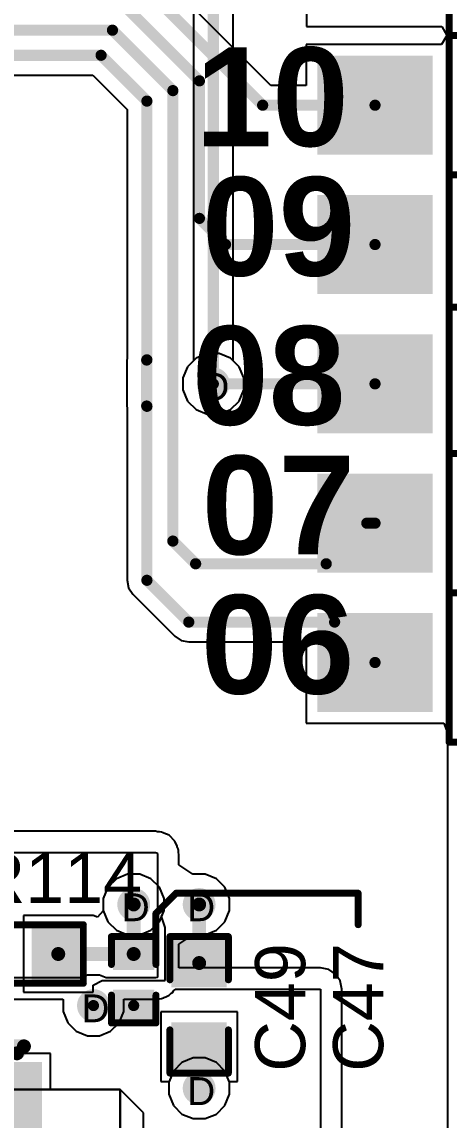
# Model space of a CAD drawing. Header units: inches. Extents: x -11 to 5428, y 0 to 5423.
# Drawn here: x 301.74 to 309.53, y 29.16 to 49.18 of the extents above; entities that cross this region are included whole.
import ezdxf

# ---------------------------------------------------------------- set-up
doc = ezdxf.new("R2010")
doc.units = ezdxf.units.IN
for name, color, linetype in [('Bottom Layer', 5, 'Continuous'), ('Drill Drawing', 1, 'Continuous'), ('GND', 16, 'Continuous'), ('Multi-Layer', 9, 'Continuous'), ('PWR', 76, 'Continuous'), ('Top Layer', 1, 'Continuous'), ('Top Overlay', 2, 'Continuous'), ('Top Paste', 8, 'Continuous'), ('Top Solder', 216, 'Continuous'), ('Via Holes', 16, 'Continuous')]:
    doc.layers.add(name, color=color, linetype=linetype)
doc.styles.add('Arial', font='', dxfattribs={"height": 0.2})
doc.styles.add('Arial_Bold', font='', dxfattribs={"height": 0.2})
doc.styles.get('Arial').set_extended_font_data('Arial')
doc.styles.get('Arial_Bold').set_extended_font_data('Arial', bold=True)

# ---------------------------------------------------------------- blocks, each defined once
blk = doc.blocks.new('C___0402_225')
at = {"layer": 'Top Layer'}
for points in [[(-0.698, -0.317), (-0.698, 0.318), (-0.241, 0.318), (-0.241, -0.317)], [(0.241, -0.317), (0.241, 0.318), (0.699, 0.318), (0.699, -0.317)]]:
    blk.add_hatch(color=1, dxfattribs=at).paths.add_polyline_path(points)
at = {"layer": 'Top Paste'}
for points in [[(-0.698, -0.317), (-0.698, 0.318), (-0.241, 0.318), (-0.241, -0.317)], [(0.241, -0.317), (0.241, 0.318), (0.699, 0.318), (0.699, -0.317)]]:
    blk.add_hatch(color=8, dxfattribs=at).paths.add_polyline_path(points)
at = {"layer": 'Top Solder'}
for points in [[(-0.758, -0.377), (-0.758, 0.378), (-0.181, 0.378), (-0.181, -0.377)], [(0.181, -0.377), (0.181, 0.378), (0.759, 0.378), (0.759, -0.377)]]:
    blk.add_hatch(color=216, dxfattribs=at).paths.add_polyline_path(points)
at = {"layer": 'Top Overlay'}
for points in [[(-0.787, 0.406, 0.127, 0.127, 0), (-0.279, 0.406, 0.127, 0.127, 0)], [(-0.787, 0.406, 0.127, 0.127, 0), (-0.787, -0.406, 0.127, 0.127, 0)], [(0.279, 0.406, 0.127, 0.127, 0), (0.787, 0.406, 0.127, 0.127, 0)], [(0.787, 0.406, 0.127, 0.127, 0), (0.787, -0.406, 0.127, 0.127, 0)], [(-0.787, -0.406, 0.127, 0.127, 0), (-0.279, -0.406, 0.127, 0.127, 0)], [(0.279, -0.406, 0.127, 0.127, 0), (0.787, -0.406, 0.127, 0.127, 0)]]:
    blk.add_lwpolyline(points, format="xyseb", dxfattribs=at)
for points in [[(-0.819, 0.406, 0.0635, 0.0635, 1), (-0.756, 0.406, 0.0635, 0.0635, 1)], [(-0.819, 0.406, 0.0635, 0.0635, 1), (-0.756, 0.406, 0.0635, 0.0635, 1)], [(-0.311, 0.406, 0.0635, 0.0635, 1), (-0.248, 0.406, 0.0635, 0.0635, 1)], [(0.248, 0.406, 0.0635, 0.0635, 1), (0.311, 0.406, 0.0635, 0.0635, 1)], [(0.756, 0.406, 0.0635, 0.0635, 1), (0.819, 0.406, 0.0635, 0.0635, 1)], [(0.756, 0.406, 0.0635, 0.0635, 1), (0.819, 0.406, 0.0635, 0.0635, 1)], [(-0.819, -0.406, 0.0635, 0.0635, 1), (-0.756, -0.406, 0.0635, 0.0635, 1)], [(-0.819, -0.406, 0.0635, 0.0635, 1), (-0.756, -0.406, 0.0635, 0.0635, 1)], [(-0.311, -0.406, 0.0635, 0.0635, 1), (-0.248, -0.406, 0.0635, 0.0635, 1)], [(0.248, -0.406, 0.0635, 0.0635, 1), (0.311, -0.406, 0.0635, 0.0635, 1)], [(0.756, -0.406, 0.0635, 0.0635, 1), (0.819, -0.406, 0.0635, 0.0635, 1)], [(0.756, -0.406, 0.0635, 0.0635, 1), (0.819, -0.406, 0.0635, 0.0635, 1)]]:
    blk.add_lwpolyline(points, format="xyseb", close=True, dxfattribs=at)
blk = doc.blocks.new('C___0603_227')
at = {"layer": 'Top Layer'}
for points in [[(-0.381, 0.444), (-0.381, -0.445), (-1.143, -0.445), (-1.143, 0.444)], [(1.143, 0.444), (1.143, -0.445), (0.381, -0.445), (0.381, 0.444)]]:
    blk.add_hatch(color=1, dxfattribs=at).paths.add_polyline_path(points)
at = {"layer": 'Top Paste'}
for points in [[(-0.381, 0.444), (-0.381, -0.445), (-1.143, -0.445), (-1.143, 0.444)], [(1.143, 0.444), (1.143, -0.445), (0.381, -0.445), (0.381, 0.444)]]:
    blk.add_hatch(color=8, dxfattribs=at).paths.add_polyline_path(points)
at = {"layer": 'Top Solder'}
for points in [[(-0.321, 0.504), (-0.321, -0.505), (-1.203, -0.505), (-1.203, 0.504)], [(1.203, 0.504), (1.203, -0.505), (0.321, -0.505), (0.321, 0.504)]]:
    blk.add_hatch(color=216, dxfattribs=at).paths.add_polyline_path(points)
at = {"layer": 'Top Overlay'}
for points in [[(-1.245, -0.533, 0.127, 0.127, 0), (-1.245, 0.533, 0.127, 0.127, 0)], [(-0.457, 0.533, 0.127, 0.127, 0), (-1.245, 0.533, 0.127, 0.127, 0)], [(1.245, 0.533, 0.127, 0.127, 0), (0.457, 0.533, 0.127, 0.127, 0)], [(1.245, -0.533, 0.127, 0.127, 0), (1.245, 0.533, 0.127, 0.127, 0)], [(-0.457, -0.533, 0.127, 0.127, 0), (-1.245, -0.533, 0.127, 0.127, 0)], [(1.245, -0.533, 0.127, 0.127, 0), (0.457, -0.533, 0.127, 0.127, 0)]]:
    blk.add_lwpolyline(points, format="xyseb", dxfattribs=at)
for points in [[(-1.276, 0.533, 0.0635, 0.0635, 1), (-1.213, 0.533, 0.0635, 0.0635, 1)], [(-1.276, 0.533, 0.0635, 0.0635, 1), (-1.213, 0.533, 0.0635, 0.0635, 1)], [(-0.489, 0.533, 0.0635, 0.0635, 1), (-0.425, 0.533, 0.0635, 0.0635, 1)], [(0.425, 0.533, 0.0635, 0.0635, 1), (0.489, 0.533, 0.0635, 0.0635, 1)], [(1.213, 0.533, 0.0635, 0.0635, 1), (1.276, 0.533, 0.0635, 0.0635, 1)], [(1.213, 0.533, 0.0635, 0.0635, 1), (1.276, 0.533, 0.0635, 0.0635, 1)], [(-1.276, -0.533, 0.0635, 0.0635, 1), (-1.213, -0.533, 0.0635, 0.0635, 1)], [(-1.276, -0.533, 0.0635, 0.0635, 1), (-1.213, -0.533, 0.0635, 0.0635, 1)], [(-0.489, -0.533, 0.0635, 0.0635, 1), (-0.425, -0.533, 0.0635, 0.0635, 1)], [(0.425, -0.533, 0.0635, 0.0635, 1), (0.489, -0.533, 0.0635, 0.0635, 1)], [(1.213, -0.533, 0.0635, 0.0635, 1), (1.276, -0.533, 0.0635, 0.0635, 1)], [(1.213, -0.533, 0.0635, 0.0635, 1), (1.276, -0.533, 0.0635, 0.0635, 1)]]:
    blk.add_lwpolyline(points, format="xyseb", close=True, dxfattribs=at)
blk = doc.blocks.new('R___0603_236')
at = {"layer": 'Top Layer'}
for points in [[(-0.381, 0.444), (-0.381, -0.445), (-1.143, -0.445), (-1.143, 0.444)], [(1.143, 0.444), (1.143, -0.445), (0.381, -0.445), (0.381, 0.444)]]:
    blk.add_hatch(color=1, dxfattribs=at).paths.add_polyline_path(points)
at = {"layer": 'Top Paste'}
for points in [[(-0.381, 0.444), (-0.381, -0.445), (-1.143, -0.445), (-1.143, 0.444)], [(1.143, 0.444), (1.143, -0.445), (0.381, -0.445), (0.381, 0.444)]]:
    blk.add_hatch(color=8, dxfattribs=at).paths.add_polyline_path(points)
at = {"layer": 'Top Solder'}
for points in [[(-0.279, 0.546), (-0.279, -0.546), (-1.245, -0.546), (-1.245, 0.546)], [(1.245, 0.546), (1.245, -0.546), (0.279, -0.546), (0.279, 0.546)]]:
    blk.add_hatch(color=216, dxfattribs=at).paths.add_polyline_path(points)
at = {"layer": 'Top Overlay'}
for points in [[(1.219, 0.533, 0.127, 0.127, 0), (-1.219, 0.533, 0.127, 0.127, 0)], [(-1.219, 0.533, 0.127, 0.127, 0), (-1.219, -0.533, 0.127, 0.127, 0)], [(1.219, 0.533, 0.127, 0.127, 0), (1.219, -0.533, 0.127, 0.127, 0)], [(1.219, -0.533, 0.127, 0.127, 0), (-1.219, -0.533, 0.127, 0.127, 0)]]:
    blk.add_lwpolyline(points, format="xyseb", dxfattribs=at)
for points in [[(-1.251, 0.533, 0.0635, 0.0635, 1), (-1.187, 0.533, 0.0635, 0.0635, 1)], [(-1.251, 0.533, 0.0635, 0.0635, 1), (-1.187, 0.533, 0.0635, 0.0635, 1)], [(1.187, 0.533, 0.0635, 0.0635, 1), (1.251, 0.533, 0.0635, 0.0635, 1)], [(1.187, 0.533, 0.0635, 0.0635, 1), (1.251, 0.533, 0.0635, 0.0635, 1)], [(-1.251, -0.533, 0.0635, 0.0635, 1), (-1.187, -0.533, 0.0635, 0.0635, 1)], [(-1.251, -0.533, 0.0635, 0.0635, 1), (-1.187, -0.533, 0.0635, 0.0635, 1)], [(1.187, -0.533, 0.0635, 0.0635, 1), (1.251, -0.533, 0.0635, 0.0635, 1)], [(1.187, -0.533, 0.0635, 0.0635, 1), (1.251, -0.533, 0.0635, 0.0635, 1)]]:
    blk.add_lwpolyline(points, format="xyseb", close=True, dxfattribs=at)
blk = doc.blocks.new('H1102NLT_243')
at = {"layer": 'Top Layer'}
blk.add_hatch(color=1, dxfattribs=at).paths.add_polyline_path([(-5.1, 4.825), (-3.43, 4.825), (-3.43, 4.065), (-5.1, 4.065)])
at = {"layer": 'Top Paste'}
blk.add_hatch(color=8, dxfattribs=at).paths.add_polyline_path([(-5.1, 4.825), (-3.43, 4.825), (-3.43, 4.065), (-5.1, 4.065)])
at = {"layer": 'Top Solder'}
blk.add_hatch(color=216, dxfattribs=at).paths.add_polyline_path([(-5.202, 4.927), (-3.328, 4.927), (-3.328, 3.963), (-5.202, 3.963)])
at = {"layer": 'Top Overlay'}
for points in [[(-5.484, 4.343, 0.254, 0.254, 0), (-5.484, 4.597, 0.254, 0.254, 0)], [(-5.357, 4.47, 0.254, 0.254, 0), (-5.484, 4.597, 0.254, 0.254, 0)], [(-5.484, 4.343, 0.254, 0.254, 0), (-5.357, 4.47, 0.254, 0.254, 0)]]:
    blk.add_lwpolyline(points, format="xyseb", dxfattribs=at)
for points in [[(-5.548, 4.597, 0.127, 0.127, 1), (-5.421, 4.597, 0.127, 0.127, 1)], [(-5.548, 4.597, 0.127, 0.127, 1), (-5.421, 4.597, 0.127, 0.127, 1)], [(-5.421, 4.47, 0.127, 0.127, 1), (-5.294, 4.47, 0.127, 0.127, 1)], [(-5.421, 4.47, 0.127, 0.127, 1), (-5.294, 4.47, 0.127, 0.127, 1)]]:
    blk.add_lwpolyline(points, format="xyseb", close=True, dxfattribs=at)
blk = doc.blocks.new('DSIC07LS_P_647')
at = {"layer": 'Top Layer'}
for points in [[(-8.47, 5.45), (-6.77, 5.45), (-6.77, 3.45), (-8.47, 3.45)], [(-5.93, 5.45), (-4.23, 5.45), (-4.23, 3.45), (-5.93, 3.45)], [(-3.39, 5.45), (-1.69, 5.45), (-1.69, 3.45), (-3.39, 3.45)], [(-0.85, 5.45), (0.85, 5.45), (0.85, 3.45), (-0.85, 3.45)], [(1.69, 5.45), (3.39, 5.45), (3.39, 3.45), (1.69, 3.45)]]:
    blk.add_hatch(color=1, dxfattribs=at).paths.add_polyline_path(points)
at = {"layer": 'Top Paste'}
for points in [[(-8.47, 5.45), (-6.77, 5.45), (-6.77, 3.45), (-8.47, 3.45)], [(-5.93, 5.45), (-4.23, 5.45), (-4.23, 3.45), (-5.93, 3.45)], [(-3.39, 5.45), (-1.69, 5.45), (-1.69, 3.45), (-3.39, 3.45)], [(-0.85, 5.45), (0.85, 5.45), (0.85, 3.45), (-0.85, 3.45)], [(1.69, 5.45), (3.39, 5.45), (3.39, 3.45), (1.69, 3.45)]]:
    blk.add_hatch(color=8, dxfattribs=at).paths.add_polyline_path(points)
at = {"layer": 'Top Solder'}
for points in [[(-8.521, 5.501), (-6.719, 5.501), (-6.719, 3.399), (-8.521, 3.399)], [(-5.981, 5.501), (-4.179, 5.501), (-4.179, 3.399), (-5.981, 3.399)], [(-3.441, 5.501), (-1.639, 5.501), (-1.639, 3.399), (-3.441, 3.399)], [(-0.901, 5.501), (0.901, 5.501), (0.901, 3.399), (-0.901, 3.399)], [(1.639, 5.501), (3.441, 5.501), (3.441, 3.399), (1.639, 3.399)]]:
    blk.add_hatch(color=216, dxfattribs=at).paths.add_polyline_path(points)
at = {"layer": 'Top Overlay'}
for points in [[(-9.07, 3.1, 0.127, 0.127, 0), (-9.07, -3.1, 0.127, 0.127, 0)], [(-9.068, 3.1, 0.127, 0.127, 0), (9.068, 3.1, 0.127, 0.127, 0)], [(-6.35, 3.1, 0.127, 0.127, 0), (-6.35, -3.1, 0.127, 0.127, 0)], [(-3.81, 3.1, 0.127, 0.127, 0), (-3.81, -3.1, 0.127, 0.127, 0)], [(-1.143, 3.1, 0.127, 0.127, 0), (-1.143, -3.1, 0.127, 0.127, 0)], [(1.27, 3.1, 0.127, 0.127, 0), (1.27, -3.1, 0.127, 0.127, 0)], [(3.81, 3.1, 0.127, 0.127, 0), (3.81, -3.1, 0.127, 0.127, 0)]]:
    blk.add_lwpolyline(points, format="xyseb", dxfattribs=at)
for points in [[(-9.102, 3.1, 0.0635, 0.0635, 1), (-9.038, 3.1, 0.0635, 0.0635, 1)], [(-9.1, 3.1, 0.0635, 0.0635, 1), (-9.036, 3.1, 0.0635, 0.0635, 1)], [(-6.382, 3.1, 0.0635, 0.0635, 1), (-6.318, 3.1, 0.0635, 0.0635, 1)], [(-3.842, 3.1, 0.0635, 0.0635, 1), (-3.778, 3.1, 0.0635, 0.0635, 1)], [(-1.175, 3.1, 0.0635, 0.0635, 1), (-1.111, 3.1, 0.0635, 0.0635, 1)], [(1.238, 3.1, 0.0635, 0.0635, 1), (1.302, 3.1, 0.0635, 0.0635, 1)], [(3.778, 3.1, 0.0635, 0.0635, 1), (3.842, 3.1, 0.0635, 0.0635, 1)]]:
    blk.add_lwpolyline(points, format="xyseb", close=True, dxfattribs=at)

msp = doc.modelspace()

# ---------------------------------------------------------------- hatches: boundary and pattern name
at = {"layer": 'Bottom Layer'}
h = msp.add_hatch(color=5, dxfattribs=at)
edge = h.paths.add_edge_path()
edge.add_arc((305.232, 42.581), 0.3, 0, 360)
h = msp.add_hatch(color=5, dxfattribs=at)
edge = h.paths.add_edge_path()
edge.add_arc((303.781, 33.09), 0.3, 0, 360)
h = msp.add_hatch(color=5, dxfattribs=at)
edge = h.paths.add_edge_path()
edge.add_arc((304.974, 33.09), 0.3, 0, 360)
h = msp.add_hatch(color=5, dxfattribs=at)
edge = h.paths.add_edge_path()
edge.add_arc((303.047, 31.247), 0.3, 0, 360)
h = msp.add_hatch(color=5, dxfattribs=at)
edge = h.paths.add_edge_path()
edge.add_arc((304.974, 29.739), 0.3, 0, 360)
at = {"layer": 'GND'}
h = msp.add_hatch(color=16, dxfattribs=at)
edge = h.paths.add_edge_path()
edge.add_arc((305.232, 42.581), 0.3, 0, 360)
h = msp.add_hatch(color=16, dxfattribs=at)
edge = h.paths.add_edge_path()
edge.add_arc((303.781, 33.09), 0.3, 0, 360)
h = msp.add_hatch(color=16, dxfattribs=at)
edge = h.paths.add_edge_path()
edge.add_arc((304.974, 33.09), 0.3, 0, 360)
h = msp.add_hatch(color=16, dxfattribs=at)
edge = h.paths.add_edge_path()
edge.add_arc((303.047, 31.247), 0.3, 0, 360)
h = msp.add_hatch(color=16, dxfattribs=at)
edge = h.paths.add_edge_path()
edge.add_arc((304.974, 29.739), 0.3, 0, 360)
at = {"layer": 'PWR'}
h = msp.add_hatch(color=76, dxfattribs=at)
edge = h.paths.add_edge_path()
edge.add_arc((305.232, 42.581), 0.3, 0, 360)
h = msp.add_hatch(color=76, dxfattribs=at)
edge = h.paths.add_edge_path()
edge.add_arc((303.781, 33.09), 0.3, 0, 360)
h = msp.add_hatch(color=76, dxfattribs=at)
edge = h.paths.add_edge_path()
edge.add_arc((304.974, 33.09), 0.3, 0, 360)
h = msp.add_hatch(color=76, dxfattribs=at)
edge = h.paths.add_edge_path()
edge.add_arc((303.047, 31.247), 0.3, 0, 360)
h = msp.add_hatch(color=76, dxfattribs=at)
edge = h.paths.add_edge_path()
edge.add_arc((304.974, 29.739), 0.3, 0, 360)
at = {"layer": 'Top Layer'}
h = msp.add_hatch(color=1, dxfattribs=at)
edge = h.paths.add_edge_path()
edge.add_arc((305.232, 42.581), 0.3, 0, 360)
h = msp.add_hatch(color=1, dxfattribs=at)
edge = h.paths.add_edge_path()
edge.add_arc((303.781, 33.09), 0.3, 0, 360)
h = msp.add_hatch(color=1, dxfattribs=at)
edge = h.paths.add_edge_path()
edge.add_arc((304.974, 33.09), 0.3, 0, 360)
h = msp.add_hatch(color=1, dxfattribs=at)
edge = h.paths.add_edge_path()
edge.add_arc((303.047, 31.247), 0.3, 0, 360)
h = msp.add_hatch(color=1, dxfattribs=at)
edge = h.paths.add_edge_path()
edge.add_arc((304.974, 29.739), 0.3, 0, 360)
at = {"layer": 'Via Holes'}
h = msp.add_hatch(color=7, dxfattribs=at)
edge = h.paths.add_edge_path()
edge.add_arc((305.232, 42.581), 0.15, 0, 360)
h = msp.add_hatch(color=7, dxfattribs=at)
edge = h.paths.add_edge_path()
edge.add_arc((303.781, 33.09), 0.15, 0, 360)
h = msp.add_hatch(color=7, dxfattribs=at)
edge = h.paths.add_edge_path()
edge.add_arc((304.974, 33.09), 0.15, 0, 360)
h = msp.add_hatch(color=7, dxfattribs=at)
edge = h.paths.add_edge_path()
edge.add_arc((303.047, 31.247), 0.15, 0, 360)
h = msp.add_hatch(color=7, dxfattribs=at)
edge = h.paths.add_edge_path()
edge.add_arc((304.974, 29.739), 0.15, 0, 360)

# ---------------------------------------------------------------- linework, layer by layer
at = {"layer": 'Bottom Layer'}
for p, q in [((304.869, 53.469), (304.869, 43.002)), ((305.594, 43.002), (305.594, 49.531)), ((304.762, 42.894), (304.678, 42.691)), ((304.869, 43.002), (304.762, 42.894)), ((305.701, 42.894), (305.594, 43.002)), ((305.786, 42.691), (305.701, 42.894)), ((304.678, 42.691), (304.678, 42.47)), ((305.786, 42.47), (305.786, 42.691)), ((304.678, 42.47), (304.762, 42.267)), ((305.701, 42.267), (305.786, 42.47)), ((304.762, 42.267), (304.918, 42.111)), ((305.546, 42.111), (305.701, 42.267)), ((304.918, 42.111), (305.122, 42.027)), ((305.342, 42.027), (305.546, 42.111)), ((305.122, 42.027), (305.342, 42.027)), ((303.67, 33.644), (303.467, 33.559)), ((303.891, 33.644), (303.67, 33.644)), ((304.094, 33.559), (303.891, 33.644)), ((303.467, 33.559), (303.311, 33.404)), ((304.25, 33.404), (304.094, 33.559)), ((303.311, 33.404), (303.227, 33.2)), ((304.335, 33.2), (304.25, 33.404)), ((303.227, 33.2), (303.227, 32.98)), ((304.335, 32.98), (304.335, 33.2)), ((303.227, 32.98), (303.311, 32.776)), ((304.25, 32.776), (304.335, 32.98)), ((303.311, 32.776), (303.467, 32.62)), ((304.094, 32.62), (304.25, 32.776)), ((303.467, 32.62), (303.67, 32.536)), ((303.67, 32.536), (303.891, 32.536)), ((303.891, 32.536), (304.094, 32.62)), ((304.864, 30.293), (304.661, 30.209)), ((305.085, 30.293), (304.864, 30.293)), ((305.288, 30.209), (305.085, 30.293)), ((304.505, 30.053), (304.42, 29.849)), ((304.661, 30.209), (304.505, 30.053)), ((305.444, 30.053), (305.288, 30.209)), ((305.528, 29.849), (305.444, 30.053)), ((304.42, 29.849), (304.42, 29.629)), ((305.528, 29.629), (305.528, 29.849)), ((303.533, 29.718), (301.006, 29.718)), ((303.533, 20.32), (303.533, 29.718)), ((304.42, 29.629), (304.505, 29.425)), ((305.444, 29.425), (305.528, 29.629)), ((304.505, 29.425), (304.661, 29.27)), ((304.661, 29.27), (304.864, 29.185)), ((305.085, 29.185), (305.288, 29.27)), ((305.288, 29.27), (305.444, 29.425)), ((304.864, 29.185), (305.085, 29.185))]:
    msp.add_line(p, q, dxfattribs=at)
msp.add_lwpolyline([(305.232, 42.581, 0.203, 0.203, 0), (305.232, 53.619, 0.203, 0.203, 0)], format="xyseb", dxfattribs=at)
msp.add_lwpolyline([(305.181, 42.581, 0.102, 0.102, 1), (305.283, 42.581, 0.102, 0.102, 1)], format="xyseb", close=True, dxfattribs=at)
at = {"layer": 'GND'}
for p, q in [((304.918, 43.05), (304.762, 42.894)), ((305.122, 43.135), (304.918, 43.05)), ((305.342, 43.135), (305.122, 43.135)), ((305.546, 43.05), (305.342, 43.135)), ((305.701, 42.894), (305.546, 43.05)), ((304.762, 42.894), (304.678, 42.691)), ((305.786, 42.691), (305.701, 42.894)), ((304.678, 42.691), (304.678, 42.47)), ((305.786, 42.47), (305.786, 42.691)), ((304.678, 42.47), (304.762, 42.267)), ((305.701, 42.267), (305.786, 42.47)), ((304.762, 42.267), (304.918, 42.111)), ((305.546, 42.111), (305.701, 42.267)), ((304.918, 42.111), (305.122, 42.027)), ((305.342, 42.027), (305.546, 42.111)), ((305.122, 42.027), (305.342, 42.027)), ((303.67, 33.644), (303.467, 33.559)), ((303.891, 33.644), (303.67, 33.644)), ((304.094, 33.559), (303.891, 33.644)), ((303.467, 33.559), (303.311, 33.404)), ((304.25, 33.404), (304.094, 33.559)), ((303.311, 33.404), (303.227, 33.2)), ((304.335, 33.2), (304.25, 33.404)), ((303.227, 33.2), (303.227, 32.98)), ((304.335, 32.98), (304.335, 33.2)), ((303.227, 32.98), (303.311, 32.776)), ((304.25, 32.776), (304.335, 32.98)), ((303.311, 32.776), (303.467, 32.62)), ((304.094, 32.62), (304.25, 32.776)), ((303.467, 32.62), (303.67, 32.536)), ((303.67, 32.536), (303.891, 32.536)), ((303.891, 32.536), (304.094, 32.62)), ((304.864, 30.293), (304.661, 30.209)), ((305.085, 30.293), (304.864, 30.293)), ((305.288, 30.209), (305.085, 30.293)), ((304.505, 30.053), (304.42, 29.849)), ((304.661, 30.209), (304.505, 30.053)), ((305.444, 30.053), (305.288, 30.209)), ((305.528, 29.849), (305.444, 30.053)), ((304.42, 29.849), (304.42, 29.629)), ((305.528, 29.629), (305.528, 29.849)), ((303.533, 29.718), (301.066, 29.718)), ((303.533, 20.32), (303.533, 29.718)), ((304.42, 29.629), (304.505, 29.425)), ((305.444, 29.425), (305.528, 29.629)), ((304.505, 29.425), (304.661, 29.27)), ((304.661, 29.27), (304.864, 29.185)), ((305.085, 29.185), (305.288, 29.27)), ((305.288, 29.27), (305.444, 29.425)), ((304.864, 29.185), (305.085, 29.185))]:
    msp.add_line(p, q, dxfattribs=at)
at = {"layer": 'Multi-Layer'}
for p, q in [((290.833, 29.718), (303.533, 29.718)), ((303.533, 29.718), (303.533, 20.32))]:
    msp.add_line(p, q, dxfattribs=at)
at = {"layer": 'PWR'}
for p, q in [((304.918, 43.05), (304.762, 42.894)), ((305.122, 43.135), (304.918, 43.05)), ((305.342, 43.135), (305.122, 43.135)), ((305.546, 43.05), (305.342, 43.135)), ((305.701, 42.894), (305.546, 43.05)), ((304.762, 42.894), (304.678, 42.691)), ((305.786, 42.691), (305.701, 42.894)), ((304.678, 42.691), (304.678, 42.47)), ((305.786, 42.47), (305.786, 42.691)), ((304.678, 42.47), (304.762, 42.267)), ((305.701, 42.267), (305.786, 42.47)), ((304.762, 42.267), (304.918, 42.111)), ((305.546, 42.111), (305.701, 42.267)), ((304.918, 42.111), (305.122, 42.027)), ((305.342, 42.027), (305.546, 42.111)), ((305.122, 42.027), (305.342, 42.027)), ((304.178, 34.424), (297.404, 34.424)), ((304.215, 34.417), (304.178, 34.424)), ((304.253, 34.417), (304.215, 34.417)), ((304.285, 34.411), (304.253, 34.417)), ((304.321, 34.396), (304.285, 34.411)), ((304.326, 34.395), (304.321, 34.396)), ((304.331, 34.392), (304.326, 34.395)), ((304.425, 34.353), (304.331, 34.392)), ((304.532, 34.245), (304.425, 34.353)), ((304.425, 34.353), (304.425, 34.353)), ((304.572, 34.151), (304.532, 34.245)), ((304.532, 34.245), (304.532, 34.245)), ((297.404, 34.036), (304.178, 34.036)), ((304.178, 34.036), (304.209, 34.03)), ((304.575, 34.146), (304.572, 34.151)), ((304.576, 34.141), (304.575, 34.146)), ((304.59, 34.105), (304.576, 34.141)), ((304.597, 34.074), (304.59, 34.105)), ((304.597, 34.035), (304.597, 34.074)), ((304.604, 33.998), (304.597, 34.035)), ((304.209, 34.03), (304.216, 33.998)), ((304.216, 33.998), (304.216, 31.763)), ((304.604, 33.811), (304.604, 33.998)), ((304.858, 33.641), (304.604, 33.811)), ((304.864, 33.644), (304.858, 33.641)), ((305.085, 33.644), (304.864, 33.644)), ((305.288, 33.559), (305.085, 33.644)), ((305.444, 33.404), (305.288, 33.559)), ((305.528, 33.2), (305.444, 33.404)), ((305.528, 32.98), (305.528, 33.2)), ((305.444, 32.776), (305.528, 32.98)), ((305.288, 32.62), (305.444, 32.776)), ((304.604, 32.369), (304.858, 32.538)), ((304.858, 32.538), (304.864, 32.536)), ((304.864, 32.536), (305.085, 32.536)), ((305.085, 32.536), (305.288, 32.62)), ((304.604, 31.935), (304.604, 32.369)), ((307.188, 31.935), (304.604, 31.935)), ((307.336, 31.906), (307.188, 31.935)), ((307.462, 31.821), (307.336, 31.906)), ((302.813, 31.75), (297.404, 31.75)), ((302.937, 31.801), (302.813, 31.75)), ((303.158, 31.801), (302.937, 31.801)), ((303.282, 31.75), (303.158, 31.801)), ((304.178, 31.75), (303.282, 31.75)), ((304.211, 31.757), (304.178, 31.75)), ((304.215, 31.763), (304.211, 31.757)), ((304.216, 31.763), (304.215, 31.763)), ((307.547, 31.695), (307.462, 31.821)), ((307.576, 31.547), (307.547, 31.695)), ((304.379, 31.414), (304.427, 31.434)), ((304.427, 31.434), (304.464, 31.471)), ((304.427, 31.434), (304.427, 31.434)), ((304.427, 31.434), (304.427, 31.434)), ((304.464, 31.471), (304.49, 31.488)), ((304.49, 31.488), (304.508, 31.514)), ((304.49, 31.488), (304.49, 31.488)), ((304.508, 31.514), (304.534, 31.541)), ((304.534, 31.541), (304.538, 31.547)), ((304.538, 31.547), (304.538, 31.547)), ((304.538, 31.547), (307.188, 31.547)), ((307.188, 31.547), (307.188, 24.137)), ((307.576, 24.137), (307.576, 31.547)), ((297.404, 31.362), (302.491, 31.362)), ((302.491, 31.362), (302.493, 31.358)), ((302.493, 31.358), (302.493, 31.137)), ((303.601, 31.358), (303.604, 31.362)), ((303.601, 31.137), (303.601, 31.358)), ((303.604, 31.362), (304.178, 31.362)), ((304.178, 31.362), (304.215, 31.369)), ((304.215, 31.369), (304.253, 31.369)), ((304.253, 31.369), (304.287, 31.376)), ((304.287, 31.376), (304.322, 31.39)), ((304.322, 31.39), (304.326, 31.391)), ((304.326, 31.391), (304.329, 31.393)), ((304.329, 31.393), (304.346, 31.4)), ((304.346, 31.4), (304.364, 31.404)), ((304.364, 31.404), (304.379, 31.414)), ((302.493, 31.137), (302.578, 30.934)), ((303.517, 30.934), (303.601, 31.137)), ((302.578, 30.934), (302.734, 30.778)), ((303.361, 30.778), (303.517, 30.934)), ((302.734, 30.778), (302.937, 30.693)), ((302.937, 30.693), (303.158, 30.693)), ((303.158, 30.693), (303.361, 30.778)), ((303.533, 29.718), (290.833, 29.718)), ((303.962, 29.289), (303.533, 29.718)), ((303.962, 24.137), (303.962, 29.289))]:
    msp.add_line(p, q, dxfattribs=at)
at = {"layer": 'Top Layer'}
for p, q in [((306.282, 48.023), (304.046, 50.259)), ((306.932, 49.828), (306.932, 49.097)), ((306.932, 49.097), (309.4, 49.097)), ((309.4, 49.097), (309.487, 48.93)), ((309.487, 48.93), (309.392, 48.765)), ((309.301, 48.765), (306.927, 48.765)), ((306.927, 48.765), (306.927, 48.023)), ((309.392, 48.765), (309.301, 48.765)), ((294.592, 48.209), (303.036, 48.209)), ((303.036, 48.209), (303.66, 47.585)), ((306.927, 48.023), (306.282, 48.023)), ((303.66, 47.585), (303.66, 43.039)), ((303.66, 43.039), (303.655, 43.015)), ((303.655, 43.015), (303.655, 43.015)), ((303.655, 43.015), (303.655, 42.177)), ((303.655, 42.177), (303.655, 42.177)), ((303.655, 42.177), (303.66, 42.153)), ((303.66, 42.153), (303.66, 39)), ((303.66, 39), (303.66, 39)), ((303.66, 39), (303.687, 38.862)), ((303.687, 38.862), (303.766, 38.744)), ((303.766, 38.744), (304.529, 37.981)), ((304.529, 37.981), (304.529, 37.981)), ((304.529, 37.981), (304.646, 37.903)), ((304.646, 37.903), (304.785, 37.875)), ((304.785, 37.875), (306.927, 37.875)), ((306.927, 37.875), (306.927, 36.397)), ((306.927, 36.397), (309.301, 36.397)), ((309.301, 36.397), (309.435, 36.397)), ((309.435, 36.397), (309.504, 36.222)), ((309.504, 36.222), (309.504, 17.61)), ((303.67, 33.644), (303.467, 33.559)), ((303.891, 33.644), (303.67, 33.644)), ((304.094, 33.559), (303.891, 33.644)), ((303.467, 33.559), (303.311, 33.404)), ((304.25, 33.404), (304.094, 33.559)), ((303.311, 33.404), (303.227, 33.2)), ((304.335, 33.2), (304.25, 33.404)), ((303.227, 33.2), (303.227, 32.991)), ((304.335, 32.98), (304.335, 33.2)), ((303.041, 32.886), (301.771, 32.886)), ((301.771, 32.886), (301.771, 31.489)), ((303.12, 32.859), (303.041, 32.886)), ((303.041, 32.886), (303.041, 32.886)), ((303.223, 32.976), (303.12, 32.859)), ((303.227, 32.991), (303.223, 32.976)), ((304.29, 32.873), (304.335, 32.98)), ((304.352, 32.67), (304.29, 32.873)), ((304.352, 31.705), (304.352, 32.67)), ((304.352, 32.67), (304.352, 32.67)), ((303.041, 31.62), (303.209, 31.705)), ((303.209, 31.705), (304.352, 31.705)), ((301.771, 31.489), (303.041, 31.489)), ((303.041, 31.489), (303.041, 31.62)), ((305.673, 31.133), (304.276, 31.133)), ((304.276, 31.133), (304.276, 29.863)), ((305.673, 29.863), (305.673, 31.133)), ((302.262, 30.373), (301.488, 30.373)), ((302.262, 29.718), (302.262, 30.373)), ((304.276, 29.863), (304.411, 29.863)), ((304.411, 29.863), (304.42, 29.849)), ((304.42, 29.849), (304.42, 29.629)), ((305.528, 29.849), (305.538, 29.863)), ((305.528, 29.629), (305.528, 29.849)), ((305.538, 29.863), (305.673, 29.863)), ((303.533, 29.718), (302.262, 29.718)), ((303.533, 20.32), (303.533, 29.718)), ((304.42, 29.629), (304.505, 29.425)), ((305.444, 29.425), (305.528, 29.629)), ((304.505, 29.425), (304.661, 29.27)), ((304.661, 29.27), (304.864, 29.185)), ((305.085, 29.185), (305.288, 29.27)), ((305.288, 29.27), (305.444, 29.425)), ((304.864, 29.185), (305.085, 29.185))]:
    msp.add_line(p, q, dxfattribs=at)
for points in [[(303.79, 50.003, 0.203, 0.203, 0), (306.132, 47.661, 0.203, 0.203, 0)], [(303.591, 49.493, 0.203, 0.203, 0), (304.979, 48.105, 0.203, 0.203, 0)], [(293.62, 49.028, 0.203, 0.203, 0), (303.394, 49.028, 0.203, 0.203, 0)], [(303.394, 49.028, 0.203, 0.203, 0), (304.495, 47.927, 0.203, 0.203, 0)], [(293.772, 48.571, 0.203, 0.203, 0), (303.186, 48.571, 0.203, 0.203, 0)], [(303.186, 48.571, 0.203, 0.203, 0), (304.022, 47.736, 0.203, 0.203, 0)], [(304.979, 45.598, 0.203, 0.203, 0), (304.979, 48.105, 0.203, 0.203, 0)], [(304.495, 39.715, 0.203, 0.203, 0), (304.495, 47.927, 0.203, 0.203, 0)], [(304.022, 43.019, 0.203, 0.203, 0), (304.022, 47.736, 0.203, 0.203, 0)], [(306.132, 47.661, 0.203, 0.203, 0), (308.181, 47.661, 0.203, 0.203, 0)], [(304.979, 45.598, 0.203, 0.203, 0), (305.456, 45.121, 0.203, 0.203, 0)], [(305.456, 45.121, 0.203, 0.203, 0), (308.181, 45.121, 0.203, 0.203, 0)], [(304.017, 43.015, 0.203, 0.203, 0), (304.022, 43.019, 0.203, 0.203, 0)], [(304.017, 42.177, 0.203, 0.203, 0), (304.017, 43.015, 0.203, 0.203, 0)], [(305.232, 42.581, 0.203, 0.203, 0), (308.181, 42.581, 0.203, 0.203, 0)], [(304.017, 42.177, 0.203, 0.203, 0), (304.022, 42.172, 0.203, 0.203, 0)], [(304.022, 39, 0.203, 0.203, 0), (304.022, 42.172, 0.203, 0.203, 0)], [(307.291, 39.301, 0.203, 0.203, 0), (308.031, 40.041, 0.203, 0.203, 0)], [(308.031, 40.041, 0.203, 0.203, 0), (308.181, 40.041, 0.203, 0.203, 0)], [(304.495, 39.715, 0.203, 0.203, 0), (304.91, 39.301, 0.203, 0.203, 0)], [(304.91, 39.301, 0.203, 0.203, 0), (307.291, 39.301, 0.203, 0.203, 0)], [(304.022, 39, 0.203, 0.203, 0), (304.785, 38.238, 0.203, 0.203, 0)], [(304.785, 38.238, 0.203, 0.203, 0), (307.444, 38.238, 0.203, 0.203, 0)], [(307.444, 38.238, 0.203, 0.203, 0), (308.181, 37.501, 0.203, 0.203, 0)], [(303.781, 32.187, 0.254, 0.254, 0), (303.781, 33.09, 0.254, 0.254, 0)], [(304.974, 32.022, 0.254, 0.254, 0), (304.974, 33.09, 0.254, 0.254, 0)], [(302.406, 32.187, 0.254, 0.254, 0), (303.781, 32.187, 0.254, 0.254, 0)], [(303.047, 31.247, 0.203, 0.203, 0), (303.781, 31.247, 0.203, 0.203, 0)], [(304.974, 29.739, 0.381, 0.381, 0), (304.974, 30.498, 0.381, 0.381, 0)]]:
    msp.add_lwpolyline(points, format="xyseb", dxfattribs=at)
for points in [[(303.343, 49.028, 0.102, 0.102, 1), (303.445, 49.028, 0.102, 0.102, 1)], [(303.343, 49.028, 0.102, 0.102, 1), (303.445, 49.028, 0.102, 0.102, 1)], [(303.136, 48.571, 0.102, 0.102, 1), (303.237, 48.571, 0.102, 0.102, 1)], [(303.136, 48.571, 0.102, 0.102, 1), (303.237, 48.571, 0.102, 0.102, 1)], [(304.929, 48.105, 0.102, 0.102, 1), (305.03, 48.105, 0.102, 0.102, 1)], [(304.929, 48.105, 0.102, 0.102, 1), (305.03, 48.105, 0.102, 0.102, 1)], [(304.444, 47.927, 0.102, 0.102, 1), (304.546, 47.927, 0.102, 0.102, 1)], [(304.444, 47.927, 0.102, 0.102, 1), (304.546, 47.927, 0.102, 0.102, 1)], [(303.971, 47.736, 0.102, 0.102, 1), (304.073, 47.736, 0.102, 0.102, 1)], [(303.971, 47.736, 0.102, 0.102, 1), (304.073, 47.736, 0.102, 0.102, 1)], [(306.081, 47.661, 0.102, 0.102, 1), (306.183, 47.661, 0.102, 0.102, 1)], [(306.081, 47.661, 0.102, 0.102, 1), (306.183, 47.661, 0.102, 0.102, 1)], [(308.13, 47.661, 0.102, 0.102, 1), (308.232, 47.661, 0.102, 0.102, 1)], [(304.929, 45.598, 0.102, 0.102, 1), (305.03, 45.598, 0.102, 0.102, 1)], [(304.929, 45.598, 0.102, 0.102, 1), (305.03, 45.598, 0.102, 0.102, 1)], [(305.406, 45.121, 0.102, 0.102, 1), (305.507, 45.121, 0.102, 0.102, 1)], [(305.406, 45.121, 0.102, 0.102, 1), (305.507, 45.121, 0.102, 0.102, 1)], [(308.13, 45.121, 0.102, 0.102, 1), (308.232, 45.121, 0.102, 0.102, 1)], [(303.967, 43.015, 0.102, 0.102, 1), (304.068, 43.015, 0.102, 0.102, 1)], [(303.967, 43.015, 0.102, 0.102, 1), (304.068, 43.015, 0.102, 0.102, 1)], [(303.971, 43.019, 0.102, 0.102, 1), (304.073, 43.019, 0.102, 0.102, 1)], [(303.971, 43.019, 0.102, 0.102, 1), (304.073, 43.019, 0.102, 0.102, 1)], [(305.181, 42.581, 0.102, 0.102, 1), (305.283, 42.581, 0.102, 0.102, 1)], [(308.13, 42.581, 0.102, 0.102, 1), (308.232, 42.581, 0.102, 0.102, 1)], [(303.967, 42.177, 0.102, 0.102, 1), (304.068, 42.177, 0.102, 0.102, 1)], [(303.967, 42.177, 0.102, 0.102, 1), (304.068, 42.177, 0.102, 0.102, 1)], [(303.971, 42.172, 0.102, 0.102, 1), (304.073, 42.172, 0.102, 0.102, 1)], [(303.971, 42.172, 0.102, 0.102, 1), (304.073, 42.172, 0.102, 0.102, 1)], [(307.98, 40.041, 0.102, 0.102, 1), (308.082, 40.041, 0.102, 0.102, 1)], [(307.98, 40.041, 0.102, 0.102, 1), (308.082, 40.041, 0.102, 0.102, 1)], [(308.13, 40.041, 0.102, 0.102, 1), (308.232, 40.041, 0.102, 0.102, 1)], [(304.444, 39.715, 0.102, 0.102, 1), (304.546, 39.715, 0.102, 0.102, 1)], [(304.444, 39.715, 0.102, 0.102, 1), (304.546, 39.715, 0.102, 0.102, 1)], [(304.859, 39.301, 0.102, 0.102, 1), (304.961, 39.301, 0.102, 0.102, 1)], [(304.859, 39.301, 0.102, 0.102, 1), (304.961, 39.301, 0.102, 0.102, 1)], [(307.24, 39.301, 0.102, 0.102, 1), (307.342, 39.301, 0.102, 0.102, 1)], [(307.24, 39.301, 0.102, 0.102, 1), (307.342, 39.301, 0.102, 0.102, 1)], [(303.971, 39, 0.102, 0.102, 1), (304.073, 39, 0.102, 0.102, 1)], [(303.971, 39, 0.102, 0.102, 1), (304.073, 39, 0.102, 0.102, 1)], [(304.734, 38.238, 0.102, 0.102, 1), (304.836, 38.238, 0.102, 0.102, 1)], [(304.734, 38.238, 0.102, 0.102, 1), (304.836, 38.238, 0.102, 0.102, 1)], [(307.393, 38.238, 0.102, 0.102, 1), (307.495, 38.238, 0.102, 0.102, 1)], [(307.393, 38.238, 0.102, 0.102, 1), (307.495, 38.238, 0.102, 0.102, 1)], [(308.13, 37.501, 0.102, 0.102, 1), (308.232, 37.501, 0.102, 0.102, 1)], [(303.717, 33.09, 0.127, 0.127, 1), (303.844, 33.09, 0.127, 0.127, 1)], [(304.911, 33.09, 0.127, 0.127, 1), (305.038, 33.09, 0.127, 0.127, 1)], [(302.342, 32.187, 0.127, 0.127, 1), (302.469, 32.187, 0.127, 0.127, 1)], [(303.717, 32.187, 0.127, 0.127, 1), (303.844, 32.187, 0.127, 0.127, 1)], [(303.717, 32.187, 0.127, 0.127, 1), (303.844, 32.187, 0.127, 0.127, 1)], [(304.911, 32.022, 0.127, 0.127, 1), (305.038, 32.022, 0.127, 0.127, 1)], [(302.997, 31.247, 0.102, 0.102, 1), (303.098, 31.247, 0.102, 0.102, 1)], [(303.73, 31.247, 0.102, 0.102, 1), (303.831, 31.247, 0.102, 0.102, 1)], [(304.879, 30.498, 0.191, 0.191, 1), (305.07, 30.498, 0.191, 0.191, 1)], [(304.879, 29.739, 0.191, 0.191, 1), (305.07, 29.739, 0.191, 0.191, 1)]]:
    msp.add_lwpolyline(points, format="xyseb", close=True, dxfattribs=at)
at = {"layer": 'Top Overlay'}
for points in [[(304.187, 32.928, 0.127, 0.127, 0), (304.554, 33.296, 0.127, 0.127, 0)], [(304.554, 33.296, 0.127, 0.127, 0), (306.908, 33.296, 0.127, 0.127, 0)], [(306.908, 33.296, 0.127, 0.127, 0), (307.87, 33.296, 0.127, 0.127, 0)], [(307.87, 33.296, 0.127, 0.127, 0), (307.873, 33.292, 0.127, 0.127, 0)], [(307.873, 32.721, 0.127, 0.127, 0), (307.873, 33.292, 0.127, 0.127, 0)], [(304.187, 32.505, 0.127, 0.127, 0), (304.187, 32.928, 0.127, 0.127, 0)]]:
    msp.add_lwpolyline(points, format="xyseb", dxfattribs=at)
for points in [[(304.523, 33.296, 0.0635, 0.0635, 1), (304.586, 33.296, 0.0635, 0.0635, 1)], [(304.523, 33.296, 0.0635, 0.0635, 1), (304.586, 33.296, 0.0635, 0.0635, 1)], [(306.876, 33.296, 0.0635, 0.0635, 1), (306.94, 33.296, 0.0635, 0.0635, 1)], [(306.876, 33.296, 0.0635, 0.0635, 1), (306.94, 33.296, 0.0635, 0.0635, 1)], [(307.838, 33.296, 0.0635, 0.0635, 1), (307.901, 33.296, 0.0635, 0.0635, 1)], [(307.838, 33.296, 0.0635, 0.0635, 1), (307.901, 33.296, 0.0635, 0.0635, 1)], [(307.842, 33.292, 0.0635, 0.0635, 1), (307.905, 33.292, 0.0635, 0.0635, 1)], [(307.842, 33.292, 0.0635, 0.0635, 1), (307.905, 33.292, 0.0635, 0.0635, 1)], [(304.155, 32.928, 0.0635, 0.0635, 1), (304.219, 32.928, 0.0635, 0.0635, 1)], [(304.155, 32.928, 0.0635, 0.0635, 1), (304.219, 32.928, 0.0635, 0.0635, 1)], [(307.842, 32.721, 0.0635, 0.0635, 1), (307.905, 32.721, 0.0635, 0.0635, 1)], [(304.155, 32.505, 0.0635, 0.0635, 1), (304.219, 32.505, 0.0635, 0.0635, 1)]]:
    msp.add_lwpolyline(points, format="xyseb", close=True, dxfattribs=at)

# ---------------------------------------------------------------- block references
for name, p, rotation in [('DSIC07LS_P_647', (312.631, 45.121), 90), ('R___0603_236', (301.644, 32.187), 180), ('C___0402_225', (303.781, 31.717), 90), ('C___0603_227', (304.974, 31.26), 270), ('H1102NLT_243', (297.183, 25.019), 270)]:
    msp.add_blockref(name, p, dxfattribs=dict(rotation=rotation))

# ---------------------------------------------------------------- texts
at = {"layer": 'Drill Drawing', "style": 'Arial'}
for p in [(305.012, 42.276), (303.561, 32.785), (304.754, 32.785), (302.827, 30.943), (304.754, 29.434)]:
    msp.add_text('D', height=0.508, dxfattribs=at).set_placement(p)
at = {"layer": 'Top Overlay'}
for s, height, style, p in [('10', 1.8, 'Arial_Bold', (304.907, 46.914)), ('09', 1.8, 'Arial_Bold', (305.025, 44.552)), ('08', 1.8, 'Arial_Bold', (304.844, 41.834)), ('07', 1.8, 'Arial_Bold', (305.022, 39.472)), ('06', 1.8, 'Arial_Bold', (305.007, 36.932)), ('R114', 0.9144, 'Arial', (300.882, 33.118))]:
    msp.add_text(s, height=height, dxfattribs=dict(at, style=style)).set_placement(p)
at = {"layer": 'Top Overlay', "style": 'Arial'}
for s, p in [('C49', (306.908, 30.041)), ('C47', (308.33, 30.041))]:
    msp.add_text(s, height=0.9144, rotation=90, dxfattribs=at).set_placement(p)

doc.saveas('drawing.dxf')
